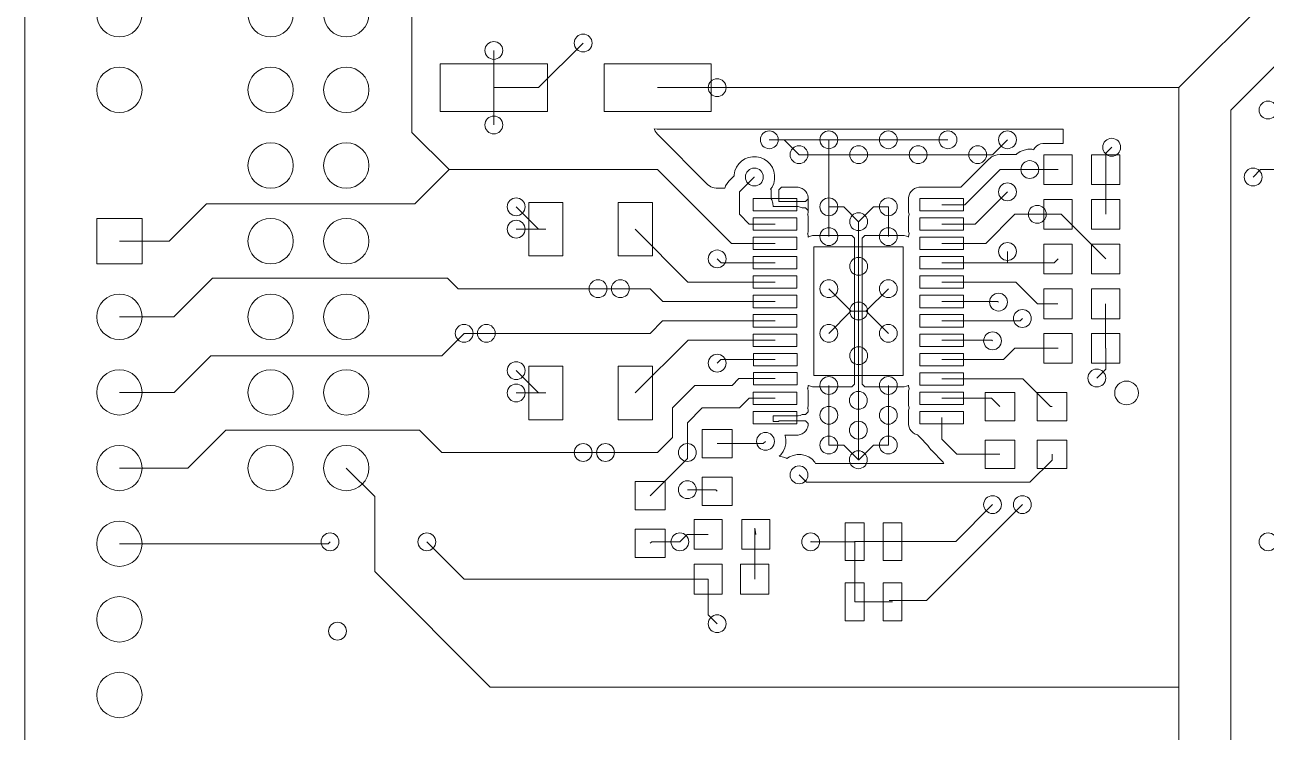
# Model space of a CAD drawing. Header units: millimetres. Extents: x 51948 to 52048, y 44936 to 45059.
# Drawn here: x 51948.13 to 51989.82, y 44969.18 to 44992.93 of the extents above; entities that cross this region are included whole.
import ezdxf

# ---------------------------------------------------------------- set-up
doc = ezdxf.new("R2010")
doc.units = ezdxf.units.MM
doc.layers.get('0').update_dxf_attribs({"linetype": 'CONTINUOUS', "lineweight": 0})

msp = doc.modelspace()

# ---------------------------------------------------------------- linework, layer by layer
for p, q in [((51948.13066, 44935.81928), (51948.13066, 45058.81878)), ((51990.12956, 44994.0691), (51986.8809, 44990.82044)), ((51961.13038, 44989.3193), (51961.13038, 44993.56872)), ((51988.63096, 44990.0686), (51991.87962, 44993.31726)), ((51963.8812, 44990.82044), (51963.8812, 44992.07012)), ((51965.38234, 44990.82044), (51966.88094, 44992.31904)), ((51962.08288, 44991.62054), (51962.08288, 44990.02034)), ((51965.67952, 44991.62054), (51962.08288, 44991.62054)), ((51965.67952, 44990.02034), (51965.67952, 44991.62054)), ((51967.58452, 44991.62054), (51967.58452, 44990.02034)), ((51971.18116, 44991.62054), (51967.58452, 44991.62054)), ((51971.18116, 44990.02034), (51971.18116, 44991.62054)), ((51963.8812, 44990.82044), (51963.8812, 44989.56822)), ((51963.8812, 44990.82044), (51965.38234, 44990.82044)), ((51986.8809, 44990.82044), (51969.38284, 44990.82044)), ((51969.38284, 44990.82044), (51969.86798, 44990.82044)), ((51969.86798, 44990.82044), (51971.38182, 44990.82044)), ((51986.8809, 44990.82044), (51986.8809, 44970.06864)), ((51962.08288, 44990.02034), (51965.67952, 44990.02034)), ((51967.58452, 44990.02034), (51971.18116, 44990.02034)), ((51988.63096, 44961.06942), (51988.63096, 44990.0686)), ((51969.2787, 44989.41074), (51969.27108, 44989.43614)), ((51969.27108, 44989.43614), (51969.36252, 44989.42344)), ((51969.36252, 44989.42344), (51969.38284, 44989.42344)), ((51969.38284, 44989.42344), (51983.00486, 44989.42344)), ((51983.00486, 44989.42344), (51983.00486, 44988.94846)), ((51962.38006, 44988.06962), (51961.13038, 44989.3193)), ((51969.29902, 44989.3574), (51969.2787, 44989.41074)), ((51969.3295, 44989.30914), (51969.29902, 44989.3574)), ((51969.37268, 44989.25834), (51969.3295, 44989.30914)), ((51971.0694, 44987.56162), (51969.37268, 44989.25834)), ((51973.13188, 44989.07038), (51973.62972, 44989.07038)), ((51973.13188, 44989.07038), (51975.13086, 44989.07038)), ((51973.62972, 44989.07038), (51974.1301, 44988.57)), ((51977.12984, 44989.07038), (51975.13086, 44989.07038)), ((51975.13086, 44986.81994), (51975.13086, 44989.07038)), ((51979.13136, 44989.07038), (51977.12984, 44989.07038)), ((51980.62996, 44988.57), (51981.13034, 44989.07038)), ((51981.45038, 44988.60302), (51981.42498, 44988.57762)), ((51981.56214, 44988.67668), (51981.45038, 44988.60302)), ((51981.6866, 44988.72494), (51981.56214, 44988.67668)), ((51981.81868, 44988.75034), (51981.6866, 44988.72494)), ((51981.95076, 44988.75034), (51981.81868, 44988.75034)), ((51982.01172, 44988.73764), (51981.95076, 44988.75034)), ((51982.01934, 44988.75034), (51982.01172, 44988.73764)), ((51982.05998, 44988.8113), (51982.01934, 44988.75034)), ((51982.11332, 44988.86464), (51982.05998, 44988.8113)), ((51982.17428, 44988.90528), (51982.11332, 44988.86464)), ((51982.24286, 44988.93322), (51982.17428, 44988.90528)), ((51982.31652, 44988.94846), (51982.24286, 44988.93322)), ((51983.00486, 44988.94846), (51982.31652, 44988.94846)), ((51984.4298, 44988.61826), (51984.63046, 44988.81892)), ((51984.4298, 44988.06962), (51984.4298, 44988.61826)), ((51972.10826, 44988.25758), (51972.03206, 44988.14836)), ((51972.20224, 44988.35156), (51972.10826, 44988.25758)), ((51972.314, 44988.42522), (51972.20224, 44988.35156)), ((51972.43846, 44988.47348), (51972.314, 44988.42522)), ((51972.57054, 44988.49888), (51972.43846, 44988.47348)), ((51972.70262, 44988.49888), (51972.57054, 44988.49888)), ((51972.8347, 44988.47094), (51972.70262, 44988.49888)), ((51972.95662, 44988.42014), (51972.8347, 44988.47094)), ((51973.06838, 44988.34394), (51972.95662, 44988.42014)), ((51973.16236, 44988.24996), (51973.06838, 44988.34394)), ((51973.23602, 44988.1382), (51973.16236, 44988.24996)), ((51976.13162, 44988.57), (51974.1301, 44988.57)), ((51978.1306, 44988.57), (51976.13162, 44988.57)), ((51980.12958, 44988.57), (51978.1306, 44988.57)), ((51980.52074, 44988.42776), (51979.56824, 44987.47526)), ((51980.12958, 44988.57), (51980.62996, 44988.57)), ((51980.52328, 44988.4303), (51980.52074, 44988.42776)), ((51980.52582, 44988.43284), (51980.52328, 44988.4303)), ((51980.54106, 44988.44554), (51980.52582, 44988.43284)), ((51980.59948, 44988.4938), (51980.54106, 44988.44554)), ((51980.6071, 44988.49888), (51980.59948, 44988.4938)), ((51980.69092, 44988.54206), (51980.6071, 44988.49888)), ((51980.74172, 44988.5573), (51980.69092, 44988.54206)), ((51980.78236, 44988.56746), (51980.74172, 44988.5573)), ((51980.88142, 44988.57762), (51980.78236, 44988.56746)), ((51980.8865, 44988.57762), (51980.88142, 44988.57762)), ((51981.42498, 44988.57762), (51980.8865, 44988.57762)), ((51983.30458, 44988.57), (51982.35462, 44988.57)), ((51982.35462, 44988.57), (51982.35462, 44987.56924)), ((51983.30458, 44987.56924), (51983.30458, 44988.57)), ((51984.90478, 44988.57), (51983.95482, 44988.57)), ((51983.95482, 44988.57), (51983.95482, 44987.56924)), ((51984.90478, 44987.56924), (51984.90478, 44988.57)), ((51961.22944, 44986.919), (51962.38006, 44988.06962)), ((51962.38006, 44988.06962), (51964.48064, 44988.06962)), ((51967.8817, 44988.06962), (51964.48064, 44988.06962)), ((51969.3803, 44988.06962), (51967.8817, 44988.06962)), ((51971.85934, 44985.59058), (51969.3803, 44988.06962)), ((51971.95078, 44987.8588), (51971.78568, 44987.6937)), ((51971.97872, 44988.02644), (51971.95078, 44987.89436)), ((51971.95078, 44987.89436), (51971.95078, 44987.8588)), ((51972.03206, 44988.14836), (51971.97872, 44988.02644)), ((51972.13112, 44987.32032), (51972.62896, 44987.81816)), ((51972.6315, 44987.81816), (51972.62896, 44987.81816)), ((51973.28682, 44988.01628), (51973.23602, 44988.1382)), ((51973.31222, 44987.8842), (51973.28682, 44988.01628)), ((51973.30968, 44987.7318), (51973.31222, 44987.8842)), ((51979.70032, 44986.88852), (51980.88142, 44988.06962)), ((51980.88142, 44988.06962), (51981.87964, 44988.06962)), ((51981.87964, 44988.06962), (51982.8296, 44988.06962)), ((51984.4298, 44988.06962), (51984.4298, 44986.56848)), ((51989.63172, 44988.06962), (51989.38026, 44987.81816)), ((51990.33022, 44988.06962), (51989.63172, 44988.06962)), ((51971.1202, 44987.51844), (51971.0694, 44987.56162)), ((51971.16846, 44987.48796), (51971.1202, 44987.51844)), ((51971.2218, 44987.46764), (51971.16846, 44987.48796)), ((51971.28022, 44987.4524), (51971.2218, 44987.46764)), ((51971.34372, 44987.44732), (51971.28022, 44987.4524)), ((51971.63836, 44987.44732), (51971.34372, 44987.44732)), ((51971.66122, 44987.5159), (51971.63836, 44987.44732)), ((51971.66376, 44987.52098), (51971.66122, 44987.52098)), ((51971.66122, 44987.52098), (51971.66122, 44987.5159)), ((51971.71202, 44987.60734), (51971.66376, 44987.52098)), ((51971.77552, 44987.68354), (51971.71202, 44987.60734)), ((51971.78568, 44987.6937), (51971.77552, 44987.68354)), ((51973.17252, 44987.40922), (51973.22586, 44987.48034)), ((51973.19792, 44987.38382), (51973.17252, 44987.40922)), ((51973.19792, 44987.14252), (51973.19792, 44987.38382)), ((51973.22586, 44987.48034), (51973.2792, 44987.60226)), ((51973.2792, 44987.60226), (51973.30968, 44987.7318)), ((51973.5459, 44987.4778), (51973.45192, 44987.38382)), ((51973.45192, 44987.38382), (51973.45192, 44986.99266)), ((51974.02342, 44987.47526), (51973.5459, 44987.4778)), ((51974.09708, 44987.47526), (51974.02342, 44987.47526)), ((51974.17074, 44987.46002), (51974.09708, 44987.47526)), ((51974.23932, 44987.43208), (51974.17074, 44987.46002)), ((51974.30028, 44987.39144), (51974.23932, 44987.43208)), ((51974.35362, 44987.3381), (51974.30028, 44987.39144)), ((51974.39426, 44987.27714), (51974.35362, 44987.3381)), ((51977.89438, 44987.3381), (51977.85374, 44987.27714)), ((51977.94772, 44987.39144), (51977.89438, 44987.3381)), ((51978.00868, 44987.43208), (51977.94772, 44987.39144)), ((51978.07726, 44987.46002), (51978.00868, 44987.43208)), ((51978.15092, 44987.47526), (51978.07726, 44987.46002)), ((51979.56824, 44987.47526), (51978.15092, 44987.47526)), ((51982.35462, 44987.56924), (51983.30458, 44987.56924)), ((51983.95482, 44987.56924), (51984.90478, 44987.56924)), ((51952.97698, 44985.66678), (51954.2292, 44986.919)), ((51954.2292, 44986.919), (51955.43062, 44986.919)), ((51955.43062, 44986.919), (51960.03056, 44986.919)), ((51960.03056, 44986.919), (51961.22944, 44986.919)), ((51966.20276, 44986.96726), (51965.05468, 44986.96726)), ((51965.05468, 44986.96726), (51965.05468, 44985.16894)), ((51966.20276, 44985.16894), (51966.20276, 44986.96726)), ((51969.20504, 44986.96726), (51968.05696, 44986.96726)), ((51968.05696, 44986.96726), (51968.05696, 44985.16894)), ((51969.20504, 44985.16894), (51969.20504, 44986.96726)), ((51972.13112, 44986.56848), (51972.13112, 44987.32032)), ((51974.05898, 44987.0968), (51972.59086, 44987.0968)), ((51972.59086, 44987.0968), (51972.59086, 44986.68024)), ((51973.19792, 44987.08918), (51973.19792, 44987.14252)), ((51973.21316, 44987.0587), (51973.19792, 44987.08918)), ((51973.24618, 44986.94186), (51973.21316, 44987.0587)), ((51973.25888, 44986.82756), (51973.24618, 44986.94186)), ((51973.45192, 44986.99266), (51974.346, 44986.99266)), ((51974.05898, 44986.68024), (51974.05898, 44987.0968)), ((51974.346, 44986.99266), (51974.43998, 44987.08664)), ((51974.4222, 44987.20856), (51974.39426, 44987.27714)), ((51974.43744, 44987.1349), (51974.4222, 44987.20856)), ((51974.43998, 44987.08664), (51974.43744, 44987.1349)), ((51974.43998, 44986.6904), (51974.43998, 44987.08664)), ((51974.43998, 44987.08664), (51974.43998, 44986.6904)), ((51977.8258, 44987.20856), (51977.81056, 44987.1349)), ((51977.81056, 44987.1349), (51977.81056, 44987.06124)), ((51977.81056, 44987.06124), (51977.81056, 44986.64214)), ((51977.85374, 44987.27714), (51977.8258, 44987.20856)), ((51979.65714, 44987.0968), (51978.18902, 44987.0968)), ((51978.18902, 44987.0968), (51978.18902, 44986.68024)), ((51979.65714, 44986.68024), (51979.65714, 44987.0968)), ((51980.05084, 44986.24082), (51981.13034, 44987.32032)), ((51983.30458, 44987.06886), (51982.35462, 44987.06886)), ((51982.35462, 44987.06886), (51982.35462, 44986.0681)), ((51983.30458, 44986.0681), (51983.30458, 44987.06886)), ((51984.90478, 44987.06886), (51983.95482, 44987.06886)), ((51983.95482, 44987.06886), (51983.95482, 44986.0681)), ((51984.90478, 44986.0681), (51984.90478, 44987.06886)), ((51965.38234, 44986.0681), (51964.6305, 44986.81994)), ((51972.45878, 44986.24082), (51972.13112, 44986.56848)), ((51972.59086, 44986.68024), (51974.05898, 44986.68024)), ((51974.02342, 44986.82756), (51973.25888, 44986.82756)), ((51974.09708, 44986.82756), (51974.02342, 44986.82756)), ((51974.17074, 44986.81232), (51974.09708, 44986.82756)), ((51974.23932, 44986.78438), (51974.17074, 44986.81232)), ((51974.346, 44986.78438), (51974.23932, 44986.78438)), ((51974.43998, 44986.6904), (51974.346, 44986.78438)), ((51974.41966, 44986.56594), (51974.4222, 44986.56848)), ((51974.4222, 44986.56086), (51974.41966, 44986.56594)), ((51974.4222, 44986.56848), (51974.43744, 44986.64214)), ((51974.43744, 44986.4872), (51974.4222, 44986.56086)), ((51974.43744, 44986.64214), (51974.43998, 44986.6904)), ((51975.63124, 44986.81994), (51975.13086, 44986.81994)), ((51975.13086, 44986.81994), (51975.13086, 44985.81918)), ((51976.13162, 44986.31956), (51975.63124, 44986.81994)), ((51976.13162, 44986.31956), (51976.632, 44986.81994)), ((51976.632, 44986.81994), (51977.12984, 44986.81994)), ((51977.12984, 44986.81994), (51977.12984, 44985.81918)), ((51977.81056, 44986.64214), (51977.8258, 44986.56848)), ((51977.8258, 44986.56086), (51977.81056, 44986.4872)), ((51977.8258, 44986.56848), (51977.8258, 44986.56594)), ((51977.8258, 44986.56594), (51977.8258, 44986.56086)), ((51978.18902, 44986.68024), (51979.65714, 44986.68024)), ((51978.92308, 44986.88852), (51979.70032, 44986.88852)), ((51980.4039, 44985.59058), (51981.3818, 44986.56848)), ((51981.3818, 44986.56848), (51982.8296, 44986.56848)), ((51982.1311, 44986.56848), (51982.8296, 44986.56848)), ((51982.8296, 44986.56848), (51982.9312, 44986.56848)), ((51982.9312, 44986.56848), (51984.4298, 44985.06988)), ((51952.06766, 44986.42878), (51950.54366, 44986.42878)), ((51950.54366, 44986.42878), (51950.54366, 44984.90478)), ((51952.06766, 44984.90478), (51952.06766, 44986.42878)), ((51973.32492, 44986.24082), (51972.45878, 44986.24082)), ((51974.05898, 44986.4491), (51972.59086, 44986.4491)), ((51972.59086, 44986.4491), (51972.59086, 44986.03254)), ((51974.05898, 44986.03254), (51974.05898, 44986.4491)), ((51974.43744, 44986.0681), (51974.43744, 44986.4872)), ((51976.124, 44986.31194), (51976.13162, 44986.31956)), ((51976.124, 44986.31194), (51976.124, 44983.31474)), ((51977.81056, 44986.4872), (51977.81056, 44986.41354)), ((51977.81056, 44986.41354), (51977.81056, 44985.99444)), ((51979.65714, 44986.4491), (51978.18902, 44986.4491)), ((51978.18902, 44986.4491), (51978.18902, 44986.03254)), ((51978.92308, 44986.24082), (51980.05084, 44986.24082)), ((51979.65714, 44986.03254), (51979.65714, 44986.4491)), ((51965.62872, 44986.0681), (51964.6305, 44986.0681)), ((51965.62872, 44986.0681), (51965.38234, 44986.0681)), ((51970.39884, 44984.2901), (51968.631, 44986.0681)), ((51972.59086, 44986.03254), (51974.05898, 44986.03254)), ((51974.05898, 44985.79886), (51972.59086, 44985.79886)), ((51972.59086, 44985.79886), (51972.59086, 44985.3823)), ((51974.05898, 44985.3823), (51974.05898, 44985.79886)), ((51974.41966, 44985.9157), (51974.4222, 44985.92078)), ((51974.4222, 44985.91062), (51974.41966, 44985.9157)), ((51974.4222, 44985.92078), (51974.43744, 44985.99444)), ((51974.43744, 44985.83696), (51974.4222, 44985.91062)), ((51974.43744, 44985.99444), (51974.43744, 44986.0681)), ((51974.43744, 44985.80394), (51974.43744, 44985.83696)), ((51974.44506, 44985.80902), (51974.43744, 44985.80394)), ((51974.51364, 44985.83696), (51974.44506, 44985.80902)), ((51974.5873, 44985.8522), (51974.51364, 44985.83696)), ((51974.66096, 44985.8522), (51974.5873, 44985.8522)), ((51975.90302, 44985.85474), (51974.66096, 44985.8522)), ((51975.997, 44985.76076), (51975.90302, 44985.85474)), ((51975.997, 44983.56874), (51975.997, 44985.76076)), ((51976.34498, 44985.85474), (51976.251, 44985.76076)), ((51976.251, 44985.76076), (51976.251, 44983.56874)), ((51977.58704, 44985.8522), (51976.34498, 44985.85474)), ((51977.6607, 44985.8522), (51977.58704, 44985.8522)), ((51977.73436, 44985.83696), (51977.6607, 44985.8522)), ((51977.80294, 44985.80902), (51977.73436, 44985.83696)), ((51977.81056, 44985.80394), (51977.80294, 44985.80902)), ((51977.81056, 44985.99444), (51977.8258, 44985.92078)), ((51977.8258, 44985.91062), (51977.81056, 44985.83696)), ((51977.81056, 44985.83696), (51977.81056, 44985.80394)), ((51977.8258, 44985.92078), (51977.8258, 44985.9157)), ((51977.8258, 44985.9157), (51977.8258, 44985.91062)), ((51978.18902, 44986.03254), (51979.65714, 44986.03254)), ((51979.65714, 44985.79886), (51978.18902, 44985.79886)), ((51978.18902, 44985.79886), (51978.18902, 44985.3823)), ((51979.65714, 44985.3823), (51979.65714, 44985.79886)), ((51982.35462, 44986.0681), (51983.30458, 44986.0681)), ((51983.95482, 44986.0681), (51984.90478, 44986.0681)), ((51951.30566, 44985.66678), (51952.97698, 44985.66678)), ((51971.85934, 44985.59058), (51973.32492, 44985.59058)), ((51972.59086, 44985.3823), (51974.05898, 44985.3823)), ((51977.6226, 44985.47374), (51974.6254, 44985.47374)), ((51974.6254, 44985.47374), (51974.6254, 44981.15574)), ((51977.6226, 44981.15574), (51977.6226, 44985.47374)), ((51978.18902, 44985.3823), (51979.65714, 44985.3823)), ((51978.92308, 44985.59058), (51980.4039, 44985.59058)), ((51981.13034, 44984.94034), (51981.13034, 44985.3188)), ((51983.30458, 44985.57026), (51982.35462, 44985.57026)), ((51982.35462, 44985.57026), (51982.35462, 44984.5695)), ((51983.30458, 44984.5695), (51983.30458, 44985.57026)), ((51984.90478, 44985.57026), (51983.95482, 44985.57026)), ((51983.95482, 44985.57026), (51983.95482, 44984.5695)), ((51984.90478, 44984.5695), (51984.90478, 44985.57026)), ((51950.54366, 44984.90478), (51952.06766, 44984.90478)), ((51965.05468, 44985.16894), (51966.20276, 44985.16894)), ((51968.05696, 44985.16894), (51969.20504, 44985.16894)), ((51971.51136, 44984.94034), (51971.38182, 44985.06988)), ((51973.32492, 44984.94034), (51971.51136, 44984.94034)), ((51974.05898, 44985.14862), (51972.59086, 44985.14862)), ((51972.59086, 44985.14862), (51972.59086, 44984.73206)), ((51974.05898, 44984.73206), (51974.05898, 44985.14862)), ((51979.65714, 44985.14862), (51978.18902, 44985.14862)), ((51978.18902, 44985.14862), (51978.18902, 44984.73206)), ((51978.92308, 44984.94034), (51981.13034, 44984.94034)), ((51979.65714, 44984.73206), (51979.65714, 44985.14862)), ((51981.13034, 44984.94034), (51981.62564, 44984.94034)), ((51981.62564, 44984.94034), (51982.70006, 44984.94034)), ((51982.70006, 44984.94034), (51982.8296, 44985.06988)), ((51953.137, 44983.12678), (51954.42986, 44984.41964)), ((51954.42986, 44984.41964), (51955.33156, 44984.41964)), ((51955.33156, 44984.41964), (51960.03056, 44984.41964)), ((51962.32926, 44984.41964), (51960.03056, 44984.41964)), ((51962.67978, 44984.06912), (51962.32926, 44984.41964)), ((51972.59086, 44984.73206), (51974.05898, 44984.73206)), ((51974.05898, 44984.49838), (51972.59086, 44984.49838)), ((51972.59086, 44984.49838), (51972.59086, 44984.08182)), ((51974.05898, 44984.08182), (51974.05898, 44984.49838)), ((51976.124, 44984.8108), (51976.13162, 44984.81842)), ((51976.124, 44983.31474), (51976.124, 44984.8108)), ((51978.18902, 44984.73206), (51979.65714, 44984.73206)), ((51979.65714, 44984.49838), (51978.18902, 44984.49838)), ((51978.18902, 44984.49838), (51978.18902, 44984.08182)), ((51979.65714, 44984.08182), (51979.65714, 44984.49838)), ((51982.35462, 44984.5695), (51983.30458, 44984.5695)), ((51983.95482, 44984.5695), (51984.90478, 44984.5695)), ((51965.13088, 44984.06912), (51962.67978, 44984.06912)), ((51965.88018, 44984.06912), (51965.13088, 44984.06912)), ((51967.38132, 44984.06912), (51965.88018, 44984.06912)), ((51968.13062, 44984.06912), (51967.38132, 44984.06912)), ((51969.13138, 44984.06912), (51968.13062, 44984.06912)), ((51969.56064, 44983.63986), (51969.13138, 44984.06912)), ((51973.32492, 44984.2901), (51970.39884, 44984.2901)), ((51972.59086, 44984.08182), (51974.05898, 44984.08182)), ((51975.88524, 44983.31474), (51975.13086, 44984.06912)), ((51976.37546, 44983.31474), (51977.12984, 44984.06912)), ((51978.18902, 44984.08182), (51979.65714, 44984.08182)), ((51978.92308, 44984.2901), (51981.4072, 44984.2901)), ((51981.4072, 44984.2901), (51982.13618, 44983.56112)), ((51982.35208, 44984.0615), (51982.35208, 44983.06074)), ((51983.30204, 44984.0615), (51982.35208, 44984.0615)), ((51983.30204, 44983.06074), (51983.30204, 44984.0615)), ((51983.95228, 44984.0615), (51983.95228, 44983.06074)), ((51984.90224, 44984.0615), (51983.95228, 44984.0615)), ((51984.90224, 44983.06074), (51984.90224, 44984.0615)), ((51973.32492, 44983.63986), (51969.56064, 44983.63986)), ((51974.05898, 44983.84814), (51972.59086, 44983.84814)), ((51972.59086, 44983.84814), (51972.59086, 44983.43158)), ((51974.05898, 44983.43158), (51974.05898, 44983.84814)), ((51979.65714, 44983.84814), (51978.18902, 44983.84814)), ((51978.18902, 44983.84814), (51978.18902, 44983.43158)), ((51980.7976, 44983.63986), (51978.92308, 44983.63986)), ((51979.65714, 44983.43158), (51979.65714, 44983.84814)), ((51980.7976, 44983.63986), (51980.83062, 44983.61954)), ((51972.59086, 44983.43158), (51974.05898, 44983.43158)), ((51974.05898, 44983.1979), (51972.59086, 44983.1979)), ((51972.59086, 44983.1979), (51972.59086, 44982.78134)), ((51974.05898, 44982.78134), (51974.05898, 44983.1979)), ((51975.87508, 44983.31474), (51975.13086, 44982.57052)), ((51976.124, 44983.31474), (51975.87508, 44983.31474)), ((51976.124, 44983.31474), (51975.88524, 44983.31474)), ((51975.997, 44983.44174), (51975.997, 44983.56874)), ((51975.997, 44983.18774), (51975.997, 44983.44174)), ((51975.997, 44983.06074), (51975.997, 44983.18774)), ((51976.124, 44983.31474), (51976.124, 44980.32008)), ((51976.124, 44983.31474), (51976.12654, 44983.31474)), ((51976.124, 44983.31474), (51976.38562, 44983.31474)), ((51976.124, 44983.31474), (51976.37546, 44983.31474)), ((51976.124, 44983.31474), (51976.124, 44981.8263)), ((51976.12654, 44983.31474), (51976.13162, 44983.31982)), ((51976.251, 44983.56874), (51976.251, 44983.44174)), ((51976.251, 44983.44174), (51976.251, 44983.18774)), ((51976.251, 44983.18774), (51976.251, 44983.06074)), ((51976.38562, 44983.31474), (51977.12984, 44982.57052)), ((51978.18902, 44983.43158), (51979.65714, 44983.43158)), ((51979.65714, 44983.1979), (51978.18902, 44983.1979)), ((51978.18902, 44983.1979), (51978.18902, 44982.78134)), ((51979.65714, 44982.78134), (51979.65714, 44983.1979)), ((51982.13618, 44983.56112), (51982.82706, 44983.56112)), ((51984.42726, 44983.56112), (51984.42726, 44982.07268)), ((51953.137, 44983.12678), (51951.30566, 44983.12678)), ((51969.55048, 44982.98962), (51969.13138, 44982.57052)), ((51969.55048, 44982.98962), (51973.32492, 44982.98962)), ((51972.59086, 44982.78134), (51974.05898, 44982.78134)), ((51975.997, 44980.86872), (51975.997, 44983.06074)), ((51976.251, 44983.06074), (51976.251, 44980.86872)), ((51978.18902, 44982.78134), (51979.65714, 44982.78134)), ((51981.55198, 44982.98962), (51978.92308, 44982.98962)), ((51981.55198, 44982.98962), (51981.63072, 44983.06836)), ((51982.35208, 44983.06074), (51983.30204, 44983.06074)), ((51983.95228, 44983.06074), (51984.90224, 44983.06074)), ((51962.88298, 44982.57052), (51962.13114, 44981.81868)), ((51963.62974, 44982.57052), (51962.88298, 44982.57052)), ((51968.13062, 44982.57052), (51963.62974, 44982.57052)), ((51969.13138, 44982.57052), (51968.13062, 44982.57052)), ((51970.40392, 44982.33938), (51968.631, 44980.569)), ((51973.32492, 44982.33938), (51970.40392, 44982.33938)), ((51974.05898, 44982.54766), (51972.59086, 44982.54766)), ((51972.59086, 44982.54766), (51972.59086, 44982.1311)), ((51974.05898, 44982.1311), (51974.05898, 44982.54766)), ((51979.65714, 44982.54766), (51978.18902, 44982.54766)), ((51978.18902, 44982.54766), (51978.18902, 44982.1311)), ((51980.60964, 44982.33938), (51978.92308, 44982.33938)), ((51979.65714, 44982.1311), (51979.65714, 44982.54766)), ((51980.60964, 44982.33938), (51980.62996, 44982.31906)), ((51983.30458, 44982.57052), (51982.35462, 44982.57052)), ((51982.35462, 44982.57052), (51982.35462, 44981.56976)), ((51983.30458, 44981.56976), (51983.30458, 44982.57052)), ((51984.90478, 44982.57052), (51983.95482, 44982.57052)), ((51983.95482, 44982.57052), (51983.95482, 44981.56976)), ((51984.90478, 44981.56976), (51984.90478, 44982.57052)), ((51972.59086, 44982.1311), (51974.05898, 44982.1311)), ((51978.18902, 44982.1311), (51979.65714, 44982.1311)), ((51981.0008, 44981.68914), (51981.3818, 44982.07014)), ((51981.3818, 44982.07014), (51982.8296, 44982.07014)), ((51984.42726, 44982.07268), (51984.4298, 44982.07014)), ((51984.4298, 44982.07014), (51984.4298, 44981.3691)), ((51953.1497, 44980.58678), (51954.3816, 44981.81868)), ((51954.3816, 44981.81868), (51955.37982, 44981.81868)), ((51960.12962, 44981.81868), (51955.37982, 44981.81868)), ((51962.13114, 44981.81868), (51960.12962, 44981.81868)), ((51971.5012, 44981.68914), (51971.38182, 44981.56976)), ((51973.33, 44981.68914), (51971.5012, 44981.68914)), ((51974.06406, 44981.89742), (51972.59594, 44981.89742)), ((51972.59594, 44981.89742), (51972.59594, 44981.48086)), ((51974.06406, 44981.48086), (51974.06406, 44981.89742)), ((51976.124, 44981.8263), (51976.13162, 44981.81868)), ((51979.65714, 44981.89742), (51978.18902, 44981.89742)), ((51978.18902, 44981.89742), (51978.18902, 44981.48086)), ((51978.92308, 44981.68914), (51981.0008, 44981.68914)), ((51979.65714, 44981.48086), (51979.65714, 44981.89742)), ((51982.35462, 44981.56976), (51983.30458, 44981.56976)), ((51983.95482, 44981.56976), (51984.90478, 44981.56976)), ((51965.3798, 44980.569), (51964.6305, 44981.3183)), ((51966.20276, 44981.46816), (51965.05468, 44981.46816)), ((51965.05468, 44981.46816), (51965.05468, 44979.66984)), ((51966.20276, 44979.66984), (51966.20276, 44981.46816)), ((51969.20504, 44981.46816), (51968.05696, 44981.46816)), ((51968.05696, 44981.46816), (51968.05696, 44979.66984)), ((51969.20504, 44979.66984), (51969.20504, 44981.46816)), ((51972.59594, 44981.48086), (51974.06406, 44981.48086)), ((51974.06406, 44981.25734), (51972.59594, 44981.25734)), ((51972.59594, 44981.25734), (51972.59594, 44980.84078)), ((51974.06406, 44980.84078), (51974.06406, 44981.25734)), ((51974.6254, 44981.15574), (51977.6226, 44981.15574)), ((51978.18902, 44981.48086), (51979.65714, 44981.48086)), ((51979.65714, 44981.24718), (51978.18902, 44981.24718)), ((51978.18902, 44981.24718), (51978.18902, 44980.83062)), ((51979.65714, 44980.83062), (51979.65714, 44981.24718)), ((51984.4298, 44981.3691), (51984.13008, 44981.06938)), ((51970.63252, 44980.82046), (51969.88068, 44980.06862)), ((51971.87966, 44980.82046), (51970.63252, 44980.82046)), ((51972.10826, 44981.04906), (51971.87966, 44980.82046)), ((51973.33, 44981.04906), (51972.10826, 44981.04906)), ((51972.59594, 44980.84078), (51974.06406, 44980.84078)), ((51974.41966, 44980.71378), (51974.42728, 44980.72902)), ((51974.4222, 44980.7087), (51974.41966, 44980.71378)), ((51974.43744, 44980.63504), (51974.4222, 44980.7087)), ((51974.42728, 44980.72902), (51974.44252, 44980.80268)), ((51974.44252, 44980.80268), (51974.44252, 44980.823)), ((51974.44252, 44980.823), (51974.44506, 44980.82046)), ((51974.44506, 44980.82046), (51974.51364, 44980.79252)), ((51974.51364, 44980.79252), (51974.5873, 44980.77728)), ((51974.5873, 44980.77728), (51974.66096, 44980.77728)), ((51974.66096, 44980.77728), (51975.90302, 44980.77474)), ((51975.13086, 44979.8197), (51975.13086, 44980.82046)), ((51975.90302, 44980.77474), (51975.997, 44980.86872)), ((51976.251, 44980.86872), (51976.34498, 44980.77474)), ((51976.34498, 44980.77474), (51977.58704, 44980.77728)), ((51977.12984, 44980.82046), (51977.12984, 44979.8197)), ((51977.58704, 44980.77728), (51977.6607, 44980.77728)), ((51977.6607, 44980.77728), (51977.73436, 44980.79252)), ((51977.73436, 44980.79252), (51977.80294, 44980.82046)), ((51977.80294, 44980.82046), (51977.81056, 44980.82554)), ((51977.81056, 44980.82554), (51977.81056, 44980.79252)), ((51977.81056, 44980.79252), (51977.8258, 44980.71886)), ((51977.8258, 44980.7087), (51977.81056, 44980.63504)), ((51977.8258, 44980.71886), (51977.8258, 44980.71378)), ((51977.8258, 44980.71378), (51977.8258, 44980.7087)), ((51978.18902, 44980.83062), (51979.65714, 44980.83062)), ((51981.6485, 44981.0389), (51978.92308, 44981.0389)), ((51982.5756, 44980.1118), (51981.6485, 44981.0389)), ((51951.30566, 44980.58678), (51953.1497, 44980.58678)), ((51965.62872, 44980.569), (51964.6305, 44980.569)), ((51965.62872, 44980.569), (51965.3798, 44980.569)), ((51972.45116, 44980.38866), (51972.13112, 44980.06862)), ((51973.32492, 44980.38866), (51972.45116, 44980.38866)), ((51974.05898, 44980.59694), (51972.59086, 44980.59694)), ((51972.59086, 44980.59694), (51972.59086, 44980.18038)), ((51974.05898, 44980.18038), (51974.05898, 44980.59694)), ((51974.43744, 44980.21594), (51974.43744, 44980.63504)), ((51976.124, 44980.32008), (51976.124, 44979.31932)), ((51977.81056, 44980.63504), (51977.81056, 44980.56138)), ((51977.81056, 44980.56138), (51977.81056, 44980.14228)), ((51979.65714, 44980.59694), (51978.18902, 44980.59694)), ((51978.18902, 44980.59694), (51978.18902, 44980.18038)), ((51978.92308, 44980.38866), (51980.59948, 44980.38866)), ((51979.65714, 44980.18038), (51979.65714, 44980.59694)), ((51981.37672, 44980.58678), (51980.37596, 44980.58678)), ((51980.37596, 44980.58678), (51980.37596, 44979.63682)), ((51980.59948, 44980.38866), (51980.87634, 44980.1118)), ((51981.37672, 44979.63682), (51981.37672, 44980.58678)), ((51983.12678, 44980.58678), (51982.12602, 44980.58678)), ((51982.12602, 44980.58678), (51982.12602, 44979.63682)), ((51983.12678, 44979.63682), (51983.12678, 44980.58678)), ((51969.88068, 44980.06862), (51969.88068, 44979.06786)), ((51970.88144, 44980.06862), (51970.38106, 44979.56824)), ((51972.13112, 44980.06862), (51970.88144, 44980.06862)), ((51972.59086, 44980.18038), (51974.05898, 44980.18038)), ((51974.05898, 44979.94924), (51972.59086, 44979.94924)), ((51972.59086, 44979.94924), (51972.59086, 44979.53268)), ((51974.05898, 44979.53268), (51974.05898, 44979.94924)), ((51974.17074, 44979.81716), (51974.23932, 44979.8451)), ((51974.23932, 44979.8451), (51974.346, 44979.8451)), ((51974.346, 44979.8451), (51974.43998, 44979.93908)), ((51974.41966, 44980.06608), (51974.4222, 44980.06862)), ((51974.4222, 44980.061), (51974.41966, 44980.06608)), ((51974.4222, 44980.06862), (51974.43744, 44980.14228)), ((51974.43744, 44979.98734), (51974.4222, 44980.061)), ((51974.43744, 44980.14228), (51974.43744, 44980.21594)), ((51974.43998, 44979.93908), (51974.43744, 44979.98734)), ((51977.81056, 44980.14228), (51977.8258, 44980.06862)), ((51977.8258, 44980.061), (51977.81056, 44979.98734)), ((51977.81056, 44979.98734), (51977.81056, 44979.91368)), ((51977.81056, 44979.91368), (51977.81056, 44979.49458)), ((51977.8258, 44980.06862), (51977.8258, 44980.06608)), ((51977.8258, 44980.06608), (51977.8258, 44980.061)), ((51978.18902, 44980.18038), (51979.65714, 44980.18038)), ((51979.65714, 44979.94924), (51978.18902, 44979.94924)), ((51978.18902, 44979.94924), (51978.18902, 44979.53268)), ((51979.65714, 44979.53268), (51979.65714, 44979.94924)), ((51982.6264, 44980.1118), (51982.5756, 44980.1118)), ((51965.05468, 44979.66984), (51966.20276, 44979.66984)), ((51968.05696, 44979.66984), (51969.20504, 44979.66984)), ((51970.38106, 44979.56824), (51970.38106, 44978.57002)), ((51972.59086, 44979.53268), (51974.05898, 44979.53268)), ((51973.25888, 44979.61396), (51973.25888, 44979.80192)), ((51973.25888, 44979.80192), (51974.09708, 44979.80192)), ((51973.45192, 44979.61396), (51973.25888, 44979.61396)), ((51974.346, 44979.63682), (51973.45192, 44979.63682)), ((51973.45192, 44979.63682), (51973.45192, 44979.61396)), ((51974.09708, 44979.80192), (51974.17074, 44979.81716)), ((51974.43998, 44979.54284), (51974.346, 44979.63682)), ((51974.39426, 44979.35234), (51974.4222, 44979.42092)), ((51974.4222, 44979.42092), (51974.43744, 44979.49458)), ((51974.43744, 44979.49458), (51974.43998, 44979.54284)), ((51975.13086, 44978.81894), (51975.13086, 44979.8197)), ((51977.12984, 44978.81894), (51977.12984, 44979.8197)), ((51977.81056, 44979.49458), (51977.8258, 44979.42092)), ((51977.8258, 44979.42092), (51977.85374, 44979.35234)), ((51978.18902, 44979.53268), (51979.65714, 44979.53268)), ((51978.92308, 44979.74096), (51978.92308, 44979.01706)), ((51980.37596, 44979.63682), (51981.37672, 44979.63682)), ((51982.12602, 44979.63682), (51983.12678, 44979.63682)), ((51953.6069, 44978.04678), (51954.87944, 44979.31932)), ((51954.87944, 44979.31932), (51955.37982, 44979.31932)), ((51960.12962, 44979.31932), (51955.37982, 44979.31932)), ((51960.12962, 44979.31932), (51961.38184, 44979.31932)), ((51961.38184, 44979.31932), (51962.13114, 44978.57002)), ((51969.88068, 44979.06786), (51969.38284, 44978.57002)), ((51971.8822, 44979.34472), (51970.88144, 44979.34472)), ((51970.88144, 44979.34472), (51970.88144, 44978.39476)), ((51971.8822, 44978.39476), (51971.8822, 44979.34472)), ((51973.6602, 44979.14152), (51973.65512, 44979.15422)), ((51973.65512, 44979.15422), (51974.02342, 44979.15422)), ((51973.6856, 44979.00944), (51973.6602, 44979.14152)), ((51973.68306, 44978.85704), (51973.6856, 44979.00944)), ((51974.02342, 44979.15422), (51974.09708, 44979.15422)), ((51974.09708, 44979.15422), (51974.17074, 44979.16946)), ((51974.17074, 44979.16946), (51974.23932, 44979.1974)), ((51974.23932, 44979.1974), (51974.30028, 44979.23804)), ((51974.30028, 44979.23804), (51974.35362, 44979.29138)), ((51974.35362, 44979.29138), (51974.39426, 44979.35234)), ((51976.124, 44979.31932), (51976.124, 44978.32618)), ((51977.85374, 44979.35234), (51977.89438, 44979.29138)), ((51977.89438, 44979.29138), (51977.94772, 44979.23804)), ((51977.94772, 44979.23804), (51978.00868, 44979.1974)), ((51978.00868, 44979.1974), (51978.07726, 44979.16946)), ((51978.07726, 44979.16946), (51978.12298, 44979.16184)), ((51978.12298, 44979.16184), (51978.12552, 44979.15676)), ((51978.12552, 44979.15676), (51978.18394, 44979.08564)), ((51978.18394, 44979.08564), (51978.4608, 44978.80878)), ((51978.92308, 44979.01706), (51979.42854, 44978.5116)), ((51971.38182, 44978.86974), (51972.93122, 44978.86974)), ((51972.93122, 44978.86974), (51973.00488, 44978.9434)), ((51973.52304, 44978.49636), (51973.59924, 44978.60558)), ((51973.59924, 44978.60558), (51973.65258, 44978.7275)), ((51973.65258, 44978.7275), (51973.68306, 44978.85704)), ((51975.63124, 44978.81894), (51975.13086, 44978.81894)), ((51976.124, 44978.32618), (51975.63124, 44978.81894)), ((51976.1367, 44978.32618), (51976.62946, 44978.81894)), ((51976.62946, 44978.81894), (51977.12984, 44978.81894)), ((51978.4608, 44978.80878), (51978.49636, 44978.7402)), ((51978.49636, 44978.7402), (51978.4989, 44978.73512)), ((51978.4989, 44978.73512), (51978.537, 44978.6894)), ((51978.537, 44978.6894), (51978.55732, 44978.664)), ((51978.55732, 44978.664), (51978.5624, 44978.65892)), ((51978.5624, 44978.65892), (51978.56494, 44978.65892)), ((51978.56494, 44978.65892), (51978.5751, 44978.64876)), ((51978.5751, 44978.64876), (51978.97642, 44978.2449)), ((51981.37672, 44978.98658), (51980.37596, 44978.98658)), ((51980.37596, 44978.98658), (51980.37596, 44978.03662)), ((51981.37672, 44978.03662), (51981.37672, 44978.98658)), ((51983.12678, 44978.98658), (51982.12602, 44978.98658)), ((51982.12602, 44978.98658), (51982.12602, 44978.03662)), ((51983.12678, 44978.03662), (51983.12678, 44978.98658)), ((51964.87942, 44978.57002), (51962.13114, 44978.57002)), ((51965.63126, 44978.57002), (51964.87942, 44978.57002)), ((51966.88094, 44978.57002), (51965.63126, 44978.57002)), ((51967.63024, 44978.57002), (51966.88094, 44978.57002)), ((51968.87992, 44978.57002), (51967.63024, 44978.57002)), ((51969.38284, 44978.57002), (51968.87992, 44978.57002)), ((51970.38106, 44978.36936), (51969.13138, 44977.11968)), ((51970.38106, 44978.57002), (51970.38106, 44978.36936)), ((51970.88144, 44978.39476), (51971.8822, 44978.39476)), ((51973.46462, 44978.44556), (51973.52304, 44978.49636)), ((51973.5205, 44978.44048), (51973.46462, 44978.44556)), ((51973.61448, 44978.41508), (51973.5205, 44978.44048)), ((51973.70846, 44978.37952), (51973.61448, 44978.41508)), ((51973.7237, 44978.36936), (51973.70846, 44978.37952)), ((51973.8126, 44978.42524), (51973.7237, 44978.36936)), ((51973.93706, 44978.4735), (51973.8126, 44978.42524)), ((51974.06914, 44978.4989), (51973.93706, 44978.4735)), ((51974.20122, 44978.4989), (51974.06914, 44978.4989)), ((51974.3333, 44978.47096), (51974.20122, 44978.4989)), ((51974.45522, 44978.42016), (51974.3333, 44978.47096)), ((51974.56698, 44978.34396), (51974.45522, 44978.42016)), ((51974.66096, 44978.24998), (51974.56698, 44978.34396)), ((51974.6889, 44978.20426), (51974.66096, 44978.24998)), ((51978.98912, 44978.20426), (51974.6889, 44978.20426)), ((51976.1367, 44978.32618), (51976.124, 44978.32618)), ((51978.97642, 44978.2449), (51978.98404, 44978.22712)), ((51978.98404, 44978.22712), (51978.98912, 44978.20426)), ((51979.42854, 44978.5116), (51980.87634, 44978.5116)), ((51981.87964, 44977.56926), (51982.6264, 44978.31602)), ((51982.6264, 44978.31602), (51982.6264, 44978.5116)), ((51951.30566, 44978.04678), (51953.6069, 44978.04678)), ((51959.8807, 44977.09174), (51958.92566, 44978.04678)), ((51974.1301, 44977.81818), (51974.37902, 44977.56926)), ((51980.37596, 44978.03662), (51981.37672, 44978.03662)), ((51982.12602, 44978.03662), (51983.12678, 44978.03662)), ((51969.63176, 44977.59466), (51968.631, 44977.59466)), ((51968.631, 44977.59466), (51968.631, 44976.6447)), ((51969.63176, 44976.6447), (51969.63176, 44977.59466)), ((51971.8822, 44977.74452), (51970.88144, 44977.74452)), ((51970.88144, 44977.74452), (51970.88144, 44976.79456)), ((51971.8822, 44976.79456), (51971.8822, 44977.74452)), ((51974.37902, 44977.56926), (51981.87964, 44977.56926)), ((51959.8807, 44977.06888), (51959.8807, 44977.09174)), ((51959.8807, 44977.06888), (51959.8807, 44974.56952)), ((51970.38106, 44977.32034), (51971.33102, 44977.32034)), ((51971.33102, 44977.32034), (51971.38182, 44977.26954)), ((51968.631, 44976.6447), (51969.63176, 44976.6447)), ((51970.88144, 44976.79456), (51971.8822, 44976.79456)), ((51978.41254, 44973.60178), (51981.63072, 44976.81996)), ((51979.39298, 44975.58298), (51980.62996, 44976.81996)), ((51971.55454, 44976.31958), (51970.60458, 44976.31958)), ((51970.60458, 44976.31958), (51970.60458, 44975.31882)), ((51971.55454, 44975.31882), (51971.55454, 44976.31958)), ((51973.15474, 44976.31958), (51972.20478, 44976.31958)), ((51972.20478, 44976.31958), (51972.20478, 44975.31882)), ((51973.15474, 44975.31882), (51973.15474, 44976.31958)), ((51976.31704, 44976.21036), (51975.68204, 44976.21036)), ((51975.68204, 44976.21036), (51975.68204, 44974.94036)), ((51976.31704, 44974.94036), (51976.31704, 44976.21036)), ((51977.58704, 44976.21036), (51976.95204, 44976.21036)), ((51976.95204, 44976.21036), (51976.95204, 44974.94036)), ((51977.58704, 44974.94036), (51977.58704, 44976.21036)), ((51969.63176, 44975.99446), (51968.631, 44975.99446)), ((51968.631, 44975.99446), (51968.631, 44975.0445)), ((51969.63176, 44975.0445), (51969.63176, 44975.99446)), ((51970.37852, 44975.8192), (51970.1296, 44975.57028)), ((51971.07956, 44975.8192), (51970.37852, 44975.8192)), ((51972.64166, 44976.03002), (51972.67976, 44975.8192)), ((51972.64166, 44974.31806), (51972.64166, 44976.03002)), ((51951.30566, 44975.50678), (51958.31606, 44975.50678)), ((51958.31606, 44975.50678), (51958.37956, 44975.57028)), ((51961.63076, 44975.57028), (51962.88298, 44974.31806)), ((51969.18218, 44975.57028), (51969.13138, 44975.51948)), ((51970.1296, 44975.57028), (51969.18218, 44975.57028)), ((51970.60458, 44975.31882), (51971.55454, 44975.31882)), ((51972.20478, 44975.31882), (51973.15474, 44975.31882)), ((51974.52126, 44975.57028), (51974.53396, 44975.58298)), ((51974.52126, 44975.57028), (51975.99446, 44975.57028)), ((51975.99446, 44975.57028), (51975.99954, 44975.57536)), ((51975.99954, 44975.57536), (51977.26954, 44975.57536)), ((51975.99954, 44975.57536), (51975.99954, 44973.55352)), ((51977.16286, 44975.58298), (51979.39298, 44975.58298)), ((51968.631, 44975.0445), (51969.63176, 44975.0445)), ((51975.68204, 44974.94036), (51976.31704, 44974.94036)), ((51976.95204, 44974.94036), (51977.58704, 44974.94036)), ((51959.8807, 44974.56952), (51963.75674, 44970.69348)), ((51970.60458, 44974.81844), (51970.60458, 44973.81768)), ((51971.55454, 44974.81844), (51970.60458, 44974.81844)), ((51971.55454, 44973.81768), (51971.55454, 44974.81844)), ((51972.16668, 44974.81844), (51972.16668, 44973.81768)), ((51973.11664, 44974.81844), (51972.16668, 44974.81844)), ((51973.11664, 44973.81768), (51973.11664, 44974.81844)), ((51962.88298, 44974.31806), (51971.07956, 44974.31806)), ((51971.07956, 44973.12172), (51971.07956, 44974.31806)), ((51976.31704, 44974.18852), (51975.68204, 44974.18852)), ((51975.68204, 44974.18852), (51975.68204, 44972.91852)), ((51976.31704, 44972.91852), (51976.31704, 44974.18852)), ((51977.58704, 44974.18852), (51976.95204, 44974.18852)), ((51976.95204, 44974.18852), (51976.95204, 44972.91852)), ((51977.58704, 44972.91852), (51977.58704, 44974.18852)), ((51970.60458, 44973.81768), (51971.55454, 44973.81768)), ((51972.16668, 44973.81768), (51973.11664, 44973.81768)), ((51977.16286, 44973.60178), (51978.41254, 44973.60178)), ((51975.99954, 44973.55352), (51977.26954, 44973.55352)), ((51971.38182, 44972.81946), (51971.07956, 44973.12172)), ((51975.68204, 44972.91852), (51976.31704, 44972.91852)), ((51976.95204, 44972.91852), (51977.58704, 44972.91852)), ((51963.75674, 44970.69348), (51986.8809, 44970.69348)), ((51986.8809, 44970.69348), (51986.8809, 44970.06864)), ((51986.8809, 44970.06864), (51986.8809, 44957.5693))]:
    msp.add_line(p, q)
for centre, radius in [((51951.30566, 44993.28678), 0.762), ((51956.38566, 44993.28678), 0.762), ((51958.92566, 44993.28678), 0.762), ((51963.8812, 44992.07012), 0.29972), ((51966.88094, 44992.31904), 0.29972), ((51951.30566, 44990.74678), 0.762), ((51956.38566, 44990.74678), 0.762), ((51958.92566, 44990.74678), 0.762), ((51971.38182, 44990.82044), 0.29972), ((51989.88064, 44990.0686), 0.29972), ((51963.8812, 44989.56822), 0.29972), ((51973.13188, 44989.07038), 0.29972), ((51975.13086, 44989.07038), 0.29972), ((51977.12984, 44989.07038), 0.29972), ((51979.13136, 44989.07038), 0.29972), ((51981.13034, 44989.07038), 0.29972), ((51984.63046, 44988.81892), 0.29972), ((51956.38566, 44988.20678), 0.762), ((51958.92566, 44988.20678), 0.762), ((51974.1301, 44988.57), 0.29972), ((51976.13162, 44988.57), 0.29972), ((51978.1306, 44988.57), 0.29972), ((51980.12958, 44988.57), 0.29972), ((51981.87964, 44988.06962), 0.29972), ((51972.6315, 44987.81816), 0.29972), ((51989.38026, 44987.81816), 0.29972), ((51981.13034, 44987.32032), 0.29972), ((51964.6305, 44986.81994), 0.29972), ((51975.13086, 44986.81994), 0.29972), ((51977.12984, 44986.81994), 0.29972), ((51976.13162, 44986.31956), 0.29972), ((51982.1311, 44986.56848), 0.29972), ((51956.38566, 44985.66678), 0.762), ((51958.92566, 44985.66678), 0.762), ((51964.6305, 44986.0681), 0.29972), ((51975.13086, 44985.81918), 0.29972), ((51977.12984, 44985.81918), 0.29972), ((51971.38182, 44985.06988), 0.29972), ((51981.13034, 44985.3188), 0.29972), ((51976.13162, 44984.81842), 0.29972), ((51967.38132, 44984.06912), 0.29972), ((51968.13062, 44984.06912), 0.29972), ((51975.13086, 44984.06912), 0.29972), ((51977.12984, 44984.06912), 0.29972), ((51951.30566, 44983.12678), 0.762), ((51956.38566, 44983.12678), 0.762), ((51958.92566, 44983.12678), 0.762), ((51976.13162, 44983.31982), 0.29972), ((51980.83062, 44983.61954), 0.29972), ((51981.63072, 44983.06836), 0.29972), ((51962.88298, 44982.57052), 0.29972), ((51963.62974, 44982.57052), 0.29972), ((51975.13086, 44982.57052), 0.29972), ((51977.12984, 44982.57052), 0.29972), ((51980.62996, 44982.31906), 0.29972), ((51976.13162, 44981.81868), 0.29972), ((51964.6305, 44981.3183), 0.29972), ((51971.38182, 44981.56976), 0.29972), ((51951.30566, 44980.58678), 0.762), ((51956.38566, 44980.58678), 0.762), ((51958.92566, 44980.58678), 0.762), ((51975.13086, 44980.82046), 0.29972), ((51977.12984, 44980.82046), 0.29972), ((51984.13008, 44981.06938), 0.29972), ((51964.6305, 44980.569), 0.29972), ((51985.13084, 44980.569), 0.39878), ((51976.124, 44980.32008), 0.29972), ((51975.13086, 44979.8197), 0.29972), ((51977.12984, 44979.8197), 0.29972), ((51976.124, 44979.31932), 0.29972), ((51973.00488, 44978.9434), 0.29972), ((51975.13086, 44978.81894), 0.29972), ((51977.12984, 44978.81894), 0.29972), ((51951.30566, 44978.04678), 0.762), ((51956.38566, 44978.04678), 0.762), ((51958.92566, 44978.04678), 0.762), ((51966.88094, 44978.57002), 0.29972), ((51967.63024, 44978.57002), 0.29972), ((51970.38106, 44978.57002), 0.29972), ((51976.124, 44978.32618), 0.29972), ((51974.1301, 44977.81818), 0.29972), ((51970.38106, 44977.32034), 0.29972), ((51980.62996, 44976.81996), 0.29972), ((51981.63072, 44976.81996), 0.29972), ((51951.30566, 44975.50678), 0.762), ((51958.37956, 44975.57028), 0.29972), ((51961.63076, 44975.57028), 0.29972), ((51970.1296, 44975.57028), 0.29972), ((51974.52126, 44975.57028), 0.29972), ((51989.88064, 44975.57028), 0.29972), ((51951.30566, 44972.96678), 0.762), ((51958.63102, 44972.57054), 0.29972), ((51971.38182, 44972.81946), 0.29972), ((51951.30566, 44970.42678), 0.762)]:
    msp.add_circle(centre, radius)

doc.saveas('drawing.dxf')
